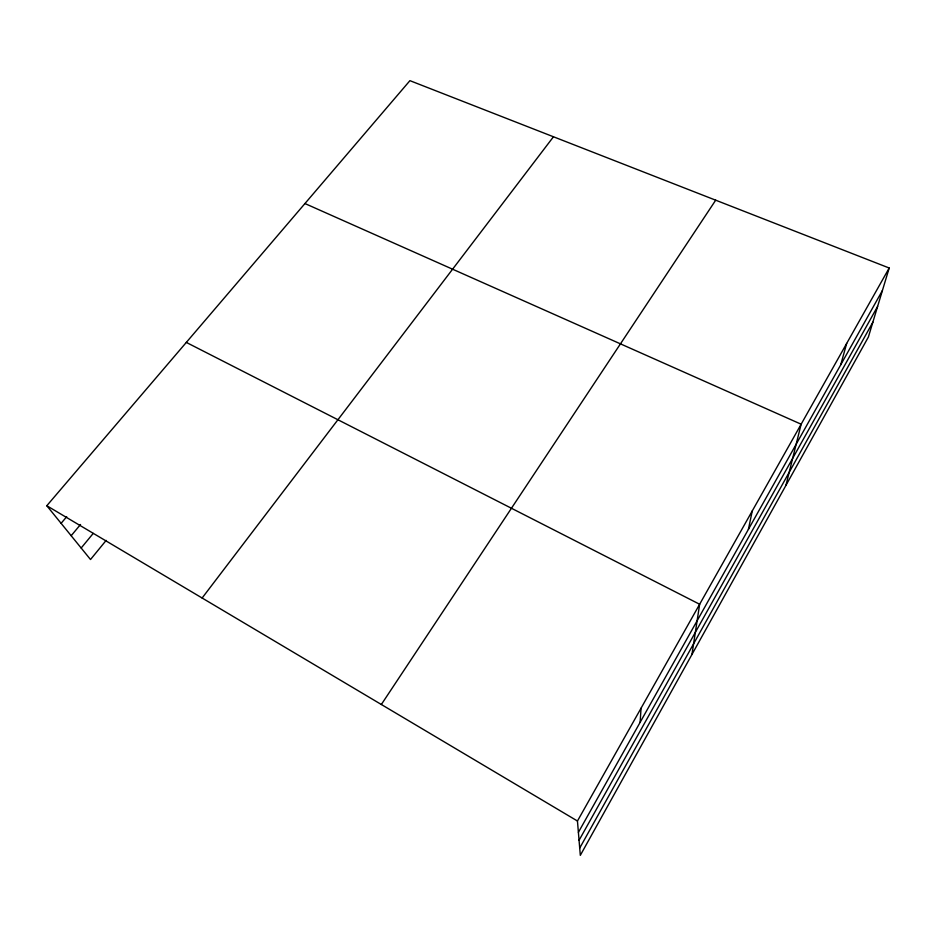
<?xml version="1.0" encoding="UTF-8"?>
<svg xmlns="http://www.w3.org/2000/svg" width="936" height="936" viewBox="0 0 936 936"><rect width="100%" height="100%" fill="white"/><g stroke="black" fill="none" stroke-linecap="round" stroke-linejoin="round"><path stroke-width="1.4" d="M640.119 722.358L641.055 708.201M691.961 654.463L699.648 604.258L186.311 342.412M748.414 529.343L752.263 510.916M785.936 485.363L801.146 424.207L304.949 203.545M840.727 364.818L846.682 343.43M889.2 268.012L868.386 337.019L580.32 855.34L577.453 821.012L889.2 268.012L409.921 80.66L46.8 505.732L90.511 559.517L106.154 540.4M579.712 848.086L872.855 322.218M578.401 832.361L882.402 290.534M579.068 840.282L877.617 306.423M381.338 704.492L715.701 200.187M202.129 598.01L553.468 136.773M81.163 548.016L93.214 533.415M71.171 535.72L80.531 524.499M61.109 523.329L66.702 516.695M46.8 505.732L577.453 821.012"/></g></svg>
